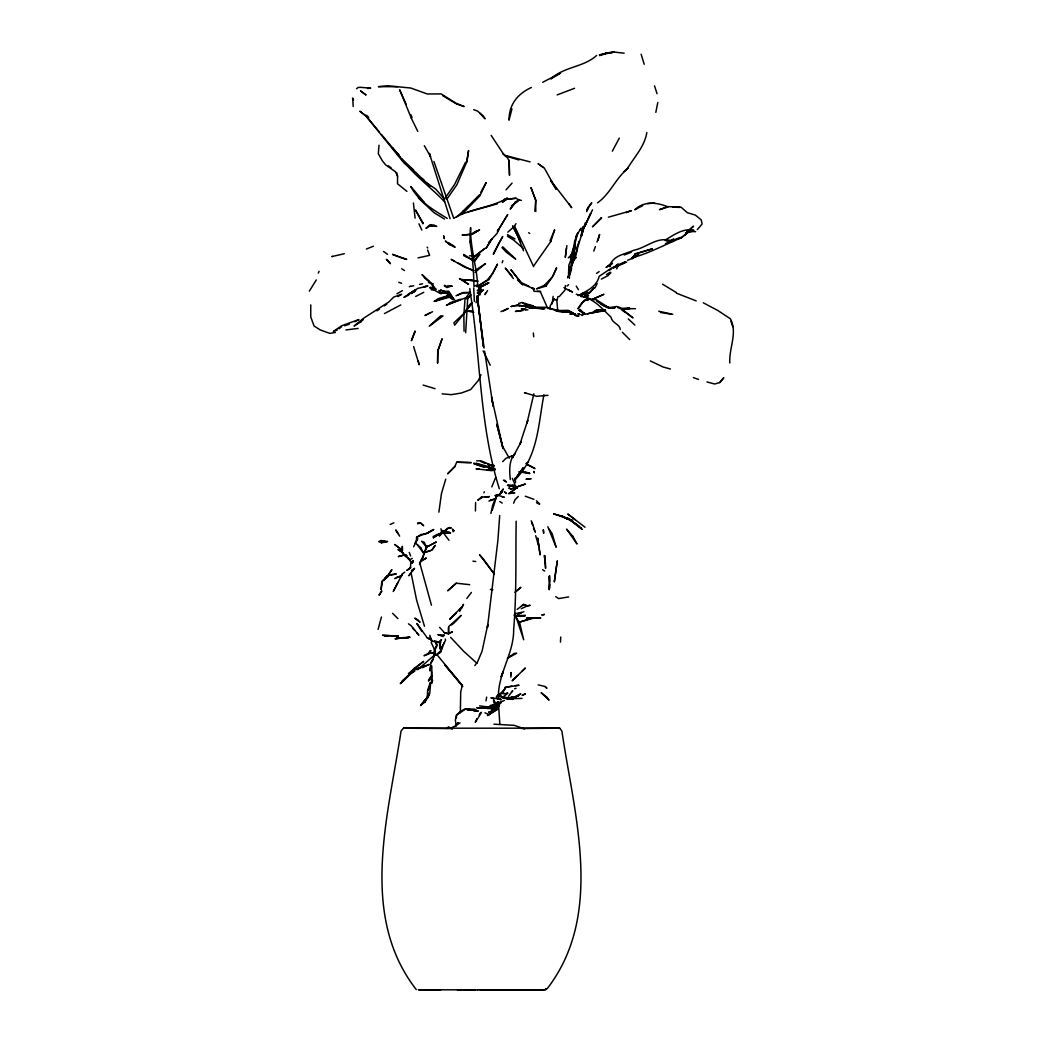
<?xml version="1.0" encoding="UTF-8"?>
<svg xmlns="http://www.w3.org/2000/svg" width="1042" height="1042" viewBox="0 0 1042 1042"><rect width="100%" height="100%" fill="white"/><g stroke="black" fill="none" stroke-linecap="round" stroke-linejoin="round"><path stroke-width="1.5" d="M310.763 304.928L310.75 316.885L314.059 326.003L320.337 329.988L329.897 333.388L335.368 332.489M431.805 665.968L431.922 683.109L432.625 680.374M397.562 177.114L397.51 183.757L406.927 191.376M434.462 655.652L434.748 650.377M475.439 510.971L475.595 502.413M439.75 644.112L439.815 641.051L441.548 639.632L440.219 641.598L439.971 648.984L440.479 641.104L439.815 647.199M499.704 515.608L497.907 540.29L487.5 627.206M465.657 332.724L467.715 298.364L470.684 294.912M510.88 677.105L510.997 672.546L511.153 675.229M572.214 265.71L572.384 261.724M469.916 241.653L470.606 227.599C470.111 247.11 476.468 265.345 477.666 284.726L473.954 286.446C473.693 271.233 472.599 256.501 469.916 241.653L471.271 241.197M410.457 567.994L410.704 563.318M460.356 712.78L460.694 692.083L462.401 684.659M560.479 642.159L560.752 636.988M456.396 717.782L456.552 714.994L461.359 710.735L465.644 708.69L477.601 710.787L472.847 710.344M549.733 575.796L549.642 588.352M416.657 539.652L416.813 536.877L427.507 532.97L433.798 529.492L426.894 533.478L420.668 534.585L416.435 537.88L416.813 536.877L416.149 543.077M378.988 145.216L378.324 153.76L382.414 160.872L385.618 164.857L395.426 171.722L397.679 176.606L396.676 172.62M549.642 584.236L549.199 589.759L549.225 576.213L549.642 581.527M729.843 362.981C728.775 348.21 737.892 332.841 730.377 318.787L717.847 310.503L703.285 302.792M565.363 285.586L564.972 290.158L559.202 296.618M430.633 683.174L429.747 693.282L427.65 698.088M434.566 655.158L434.996 650.534L435.113 653.282M487.474 627.453L487.786 624.497L482.081 651.224L477.536 661.904L474.826 665.617M573.478 258.39L575.093 243.216L577.75 232.978L574.728 240.871L571.224 261.529M430.033 670.696L430.75 664.496M430.059 670.774L430.593 666.19M549.863 308.901L550.228 305.775L554.201 299.158L556.649 300.317M566.431 248.204L565.298 257.439L566.887 245.638M438.877 512.143L441.469 493.53L445.729 479.164M431.518 671.699L431.427 682.914M552.13 303.847L553.133 296.384M429.656 687.095L430.268 682.614L427.702 689.999L427.233 697.228L420.551 705.447L425.11 700.25M440.909 651.784L441.443 647.877L444.283 642.588M571.485 265.827L572.787 258.351M569.049 269.774L569.492 267.012M571.355 260.357L574.077 246.329L570.508 256.853L570.821 261.503M466.673 162.122L468.574 150.53L466.933 161.523L456.813 184.903L446.875 199.139M495.732 499.209L496.083 497.073L502.452 491.85L496.083 497.073L492.697 505.188L490.899 513.406M486.002 700.875L486.679 697.111M571.784 257.661L568.867 265.124L568.463 276.911L568.658 275.765L567.538 277.823M543.924 394.723C538.232 424.224 538.128 456.995 515.087 479.646M585.187 296.162L585.513 294.482L588.404 292.919M573.504 260.057L574.116 256.892M573.712 253.714L574.963 246.576L573.4 251.07M655.835 112.354L657.815 102.429M378.077 629.407L381.411 617.059M434.761 654.78L435.465 651.497M557.249 299.445L557.939 296.501M571.459 264.59L572.11 261.789M427.936 696.811L428.536 694.311M573.269 254.951L575.093 243.216L573.908 258.416L570.078 269.448L569.127 276.755L571.498 269.409L571.303 257.061M533.856 393.798L527.005 423.143L527.695 420.486L519.997 443.97L521.287 441.521L512.82 457.347M511.961 108.967L509.004 120.182C509.043 104.304 517.574 93.884 531.368 87.476M575.197 257.752L577.502 249.038M586.907 220.956L583.481 228.628L572.761 263.496M598.069 240.337L599.619 234.489L596.962 242.044M583.481 228.628L581.501 235.909L585.317 222.871M492.319 510.111L495.276 500.564M580.954 235.453L583.494 226.492L582.048 231.155M441.43 649.44L440.896 651.237L442.642 647.043M582.126 230.998L583.494 226.492M568.463 276.911L570.755 269.683M476.025 302.74L478.2 295.954M502.179 262.779L502.869 260.643M550.775 241.536L554.657 229.8L550.059 240.793L550.775 241.536L534.025 265.436M646.835 132.581C644.36 147.104 634.187 156.951 627.167 169.051C615.47 178.781 610.247 193.76 597.548 202.838M576.63 248.452L579.118 241.288M593.784 251.122L595.373 246.589M485.585 292.932L484.973 294.612L487.565 290.588M480.844 288.934L478.057 293.336M428.21 690.156L429.682 686.326M419.574 564.451L421.684 559.072L419.522 564.295M597.183 283.554L595.008 287.853M513.615 503.208L515.048 499.704L518.291 496.5M491.785 486.94L495.627 477.497M415.003 330.965L411.369 340.76L415.12 331.76M318.331 273.056L319.073 271.285M413.622 546.789L417.66 538.844M553.107 275.922L556.623 267.807L552.169 277.198L544.536 285.221L536.565 288.855L545.969 286.133L552.169 277.198M404.778 572.123L402.407 573.908L393.967 590.319M475.647 721.494L476.936 718.537M468.574 306.934L469.708 304.381M471.023 462.44L456.722 462.218L454.898 466.321L447.604 473.836L455.393 466.191M480.987 374.768L478.408 380.408L470.632 389.578L461.398 393.016L451.316 394.657L442.199 393.85M478.799 294.639L481.287 289.22L478.565 294.404M441.105 649.544L445.572 640.022L445.221 639.059M436.194 646.092L434.345 650L433.915 657.098L430.724 662.881M461.697 608.15L463.495 604.347L459.691 611.341M497.334 231.024L499.405 228.563L497.021 233.473L488.516 242.604M465.513 162.278L454.533 184.564L444.921 198.41M393.199 591.504L397.94 582.322M588.183 218.625L592.52 209.794M616.682 268.836L618.635 264.876L615.275 267.091M546.008 988.506L545.448 989.626L542.687 989.809L496.37 989.9M435.439 649.023L437.471 644.972M479.138 292.007L480.531 289.272M513.537 486.145L514.422 484.439L517.353 488.06M586.672 211.604L587.962 209.142M400.923 576.708L402.407 573.908M612.344 151.168L619.313 138.104M480.87 192.158L486.145 182.545L479.88 195.844L462.218 214.066M483.879 492.775L484.4 491.85M478.031 718.107L475.165 722.314M479.229 715.02L480.662 712.559M316.286 279.946L309.331 291.148M414.716 543.624L417.647 538.675M478.669 717L481.456 712.324M500.316 226.791L507.701 214.561L497.802 230.699L499.405 228.563M576.317 257.465L572.136 261.92M515.985 223.626L514.214 226.479L507.819 232.171M579.977 229.956L581.149 228.081L575.979 236.365M468.014 308.198L471.049 303.365M477.887 293.193L480.401 289.233M430.893 663.285L433.146 659.768M470.046 304.824L465.93 311.18L471.596 303.548M512.599 457.047L514.969 453.465C508.757 460.616 509.408 470.737 510.306 479.58M431.766 675.581L428.483 680.465L431.401 676.323M428.522 681.077L432.183 675.789M514.318 480.401L523.214 467.767L515.126 479.216M581.058 296.605L583.663 292.932L580.798 294.782M469.695 292.672L465.045 299.041L463.833 315.114L464.068 331.2M515.751 201.562L510.228 209.09L514.37 203.854L511.414 206.042L518.786 200.611M511.843 691.823L512.703 690.651L508.431 696.382M467.715 298.364L467.077 299.197L470.802 294.821M503.221 488.893L500.473 492.553L503.182 489.61M466.816 598.486L471.388 592.455M383.938 580.303L387.845 575.314L391.935 574.624M410.691 573.347L408.803 575.757L414.442 568.398L411.369 570.795L414.442 568.528L412.567 570.938M470.763 304.251L466.204 310.034L471.961 302.766M420.877 705.59L428.392 696.069L428.405 694.897L424.563 702.738L428.392 696.069L428.301 693.112M459.183 610.247L461.867 606.874L449.74 619.287L456.031 613.269M422.349 703.858L426.074 699.195M479.372 194.906L462.518 211.93L468.132 206.251M422.479 703.676L426.438 698.752M496.734 697.046L499.574 693.516L496.435 696.538M581.123 296.032L583.663 292.932M455.406 725.948L458.128 722.77L455.406 725.948L460.043 722.835M719.748 382.544L723.669 377.907L719.748 382.544L714.682 384.003L707.01 381.945M477.262 292.906L479.281 290.536M697.28 229.605L702.1 224.043L701.24 219.875L695.353 215.108L687.355 212.711L680.921 207.071L667.622 206.642L659.482 209.663L666.698 207.397M589.225 293.388L594.201 287.826L587.141 294.912L584.419 294.652M684.646 235.127L687.915 231.48L695.626 231.65M506.008 189.852L512.078 183.131M409.532 673.458L414.013 668.534L423.612 661.409L408.425 673.692L412.684 671.947M422.687 703.597L425.397 700.628M455.107 622.022L461.176 615.379L448.646 626.62M446.771 728.605L448.477 726.795L452.254 729.296M568.32 257.869L572.787 253.297M502.635 461.671L505.982 458.298L511.479 456.083L513.016 457.464L511.479 456.083M610.872 272.704L607.851 275.739L601.377 279.074M360.519 322.16L363.371 319.386M517.653 675.503L512.156 680.83L525.35 668.039L522.055 671.23M507.819 693.321L502.57 697.306M356.638 88.739L357.966 87.476L360.558 87.333L370.705 88.205L367.579 88.466M407.37 676.961L400.297 683.63L414.56 670.267M417.764 131.331L411.303 118.176L412.072 117.459L410.769 114.542M623.95 171.722L628.248 167.762M688.462 230.868L693.555 226.179L687.681 231.155M677.365 239.113L681.103 237.889L690.038 230.647M478.825 294.013L483.397 289.858L479.75 292.62M456.227 583.194L447.878 590.658L456.227 583.194L469.668 584.679M430.294 325.117L440.701 315.843L443.045 315.947L429.239 326.25M582.257 315.505L584.51 313.603L578.831 310.112L584.77 314.358L598.616 311.454M406.536 677.274L402.095 681.207L414.599 669.537L425.188 665.473M456.67 216.853L463.833 210.653M417.647 669.68L434.306 655.275M435.947 654.975L440.558 651.055L440.44 652.5L435.934 655.262M566.991 286.081L568.593 284.726M577.997 295.602L581.267 293.948C588.756 290.002 597.001 285.677 599.189 276.325L611.498 268.028L615.848 266.296L613.373 268.028L617.984 263.965M688.658 231.415L686.339 233.369L689.986 231.103M475.074 272.327L485.468 263.587L475.178 270.451M584.184 312.874L581.67 314.984M406.693 570.391L410.704 567.669L407.148 570.339M495.328 706.971L501.072 702.282L491.98 710.253L500.681 702.829L490.886 708.664M494.364 710.397L487.747 715.593M498.323 704.718L500.681 702.829L493.804 707.414L476.949 707.805L481.612 708.039M339.041 328.803L341.581 326.784M521.456 606.079L523.605 604.399L527.33 605.897L530.131 605.324L526.132 606.027M681.103 237.889L687.811 232.692M517.145 609.414L523.579 604.451L527.33 605.897L521.26 608.697M494.09 710.045L499.522 705.903L491.121 711.308L493.009 710.865L488.633 712.207L493.452 710.852M613.373 267.989L618.362 264.316M388.744 575.471L382.453 581.228L381.072 589.655L381.763 581.566L387.845 575.314L384.928 578.453L387.741 576.916M507.519 658.218L514.097 653.464L516.663 653.23L507.467 658.349M407.826 294.573L415.771 289.741L403.918 297.387L408.855 294.886M487.409 715.424L497.75 709.094L489.974 713.978M376.93 310.855L379.366 309.135M422.349 560.752L426.295 557.965L424.706 559.072M514.891 592.273L520.857 587.297L516.337 591.322M596.61 273.356L599.163 271.597M506.607 199.426L502.505 202.174L507.389 197.967L502.062 201.536L505.383 199.296C489.206 207.84 470.202 208.752 454.325 217.973M606.483 274.593L610.182 272.131M515.243 202.122L518.721 199.817L521.391 200.39M474.449 255.785L469.512 255.811M384.251 305.892L386.699 304.303M609.231 270.36L611.524 268.888M451.381 624.874L454.104 623.129M625.148 261.959L619.782 264.069M596.571 55.539C583.22 67.509 564.165 66.493 550.944 78.879L560.531 73.083L542.726 82.279M397.862 296.644L401.587 294.3L393.759 297.035L388.757 302.024L363.424 318.344L354.137 326.003L360.779 321.874M411.264 293.44L413.869 291.799M409.545 293.557L417.842 288.373L427.897 286.068L423.873 286.863L425.696 286.329M622.204 263.665L624.887 261.998M472.013 233.668L476.65 230.803M410.991 293.636L415.641 290.757L412.997 292.294M612.396 263.613L606.04 267.442L611.862 262.753L609.687 266.7C612.227 255.29 625.044 254.3 633.836 250.223C646.287 247.814 656.747 236.625 670.214 240.494L673.796 239.113L669.628 241.418M409.819 559.815L412.241 558.356M477.262 290.366L479.724 288.921M410.965 673.34L414.794 671.139M473.094 233.538L479.567 229.852L472.404 234.268L462.127 235.036L471.805 234.268M396.937 293.766L402.433 290.64M432.573 311.727L424.954 315.492L430.099 312.821M665.473 243.75L668.248 242.2M427.507 532.97L432.664 530.104M450.326 728.045L455.289 726.196M507.532 692.696L505.513 693.803L501.502 693.321L504.354 693.386M515.503 696.72L520.766 693.855L513.914 697.541M584.901 293.753L587.87 292.151M354.788 321.77L358.93 319.529L341.411 325.859L333.349 331.46L337.165 330.093M492.619 704.965L498.415 701.865L494.351 703.988M525.884 463.521L528.515 462.114M384.446 313.577L400.753 304.954M488.385 282.695L478.591 287.514M503.56 310.92L508.353 308.406L500.981 311.623M642.68 205.678L634.799 209.768C644.086 200.741 657.163 202.317 668.143 206.941M441.951 532.397L446.614 529.987L443.501 531.654L439.346 535.992L443.345 531.615L449.506 527.473L451.277 527.903L447.513 528.294L443.514 531.811L435.934 535.484L443.553 532.371M634.643 256.84L638.629 254.795L631.739 257.908C649.413 253.297 665.2 244.414 681.898 237.524M517.718 614.402L521.534 612.449L514.813 613.66M415.693 296.436L423.742 292.333M380.981 540.498L378.754 541.606L381.554 542.817L386.426 541.723L380.981 540.498L381.554 542.817M616.773 266.531L626.737 262.024M409.298 286.732L410.6 286.12M422.375 667.662L429.148 664.483M522.303 695.379L525.194 694.089M457.464 295.029L463.065 292.541L470.437 292.437M390.177 524.452L393.889 522.797M514.045 697.775L518.486 695.809L507.832 698.843M508.757 698.414L512.716 696.668L507.506 698.843M592.468 299.301L603.917 294.313L592.221 299.419M498.597 702.959L504.406 700.432M415.953 669.667L429.03 664.431M450.991 728.527L403.501 728.202L401.04 731.002C388.575 815.131 358.305 915.045 416.266 989.574M627.584 260.318L635.75 256.827L631.595 257.973M680.231 237.407L669.068 241.848L673.588 241.223L666.072 240.884M510.163 486.367L512.938 485.194L508.001 485.481M470.137 296.136L446.419 305.137L461.189 299.328M603.149 54.549L607.199 52.829L614.363 52.1L624.132 53.181M687.876 230.556L690.299 229.553M529.792 308.028L524.022 306.022L530.599 307.13L517.679 305.163L511.166 306.517L517.679 305.163L530.599 307.13L545.852 307.312L560.309 311.037L571.85 312.326L568.124 310.334L555.165 310.594M574.546 88.283L557.144 94.913M394.684 578.636L401.808 575.692L396.364 577.437M433.12 536.487L442.459 532.683L450.457 532.722L441.339 530.977L450.457 532.722L441.808 533.035M456.018 295.798L462.882 293.01L470.398 292.515M448.36 295.902L434.293 301.359L438.226 298.663L446.927 296.045M452.475 631.843L448.216 633.562L452.228 632.012M366.354 249.051L373.401 246.212M448.49 287.084L451.368 285.964M624.223 254.99L631.205 252.268M516.48 487.044L510.971 489.206L508.822 487.943L510.958 488.919L525.389 484.035L518.187 486.445M522.276 695.027L525.181 693.907M447.773 296.045L441.99 298.286L448.177 296.605M626.216 212.62L631.504 210.64L608.424 217.179M517.783 613.972L523.892 611.706M599.632 55.604L607.199 52.829M587.597 313.85L598.642 310.555L604.764 310.047M449.597 302.962L460.017 299.38M344.628 325.768L349.2 324.231M664.952 240.116C673.992 235.075 682.679 227.911 693.92 230.308L689.778 231.064M488.945 501.046L495.94 498.74L490.391 500.043M531.068 618.336L520.101 621.944L534.233 617.945M514.631 688.775L516.05 688.319M448.529 296.592L434.293 301.359L450.821 296.866M518.682 303.456L522.12 302.454L533.257 306.114L535.822 308.08M402.746 555.36L398.278 556.597L405.364 554.826M497.255 203.88L468.262 211.943M418.076 257.869L429.434 255.394M495.158 495.653L498.284 494.859L495.276 495.51M685.571 232.9L691.745 231.35L686.873 231.285M332.541 256.423L331.825 256.592L344.29 253.727M592.234 312.887L605.194 310.672M410.769 286.394L413.713 285.742M419.6 284.427L422.544 283.763M358.07 328.425L345.944 329.949M594.5 310.803L597.665 310.112M625.343 308.927L629.524 308.028L621.358 308.354M612.904 307.937L615.366 307.429M417.568 523.748L420.343 523.188M568.632 596.923L558.668 598.59L555.725 596.675M512.182 686.04L504.927 687.473L511.713 686.365M404.049 638.264L409.701 637.157L396.416 638.186L400.988 638.225M431.518 641.325L432.482 641.494M405.572 638.108L408.49 637.6M494.155 705.395L492.045 705.76L494.637 705.981M515.933 198.254L504.12 199.556L515.933 198.254L518.721 199.817M499.926 698.843L498.102 699.143L501.072 699.651M396.299 573.895L390.919 574.78L395.713 574.246M521.808 310.438L515.412 311.454L523.201 310.438M525.298 615.236L519.671 616.096L515.308 615.327M513.068 686.144L519.059 685.258L514.995 685.636M547.949 395.309L536.812 396.325L524.491 392.717L525.728 392.964M541.593 989.718L545.148 989.731L547.389 988.428C604.49 914.029 574.142 814.714 561.885 731.015L559.684 728.176L521.703 728.527M513.784 492.931L508.457 493.556L514.787 492.957M600.804 310.972L605.597 310.477M382.557 542.048L387.585 541.527L383.274 541.176M596.311 311.206L605.415 310.334M409.936 637.339L395.022 638.785L397.64 638.551M540.629 291.578L534.038 291.291L532.853 288.126M505.617 989.835L480.167 989.9L542.687 989.809M529.935 478.903L526.015 479.255L531.238 478.786M457.295 989.809L461.528 989.809M489.427 496.578L484.087 496.969L488.88 496.878M434.631 225.632L429.825 225.932L425.957 228.419L430.151 224.629L434.709 225.306M500.381 699.013L498.102 699.143L500.889 699.442M647.408 203.555L654.702 203.125M599.28 310.021L604.139 309.761M528.32 305.762L532.241 305.566L535.705 307.82M518.786 471.831L521.612 471.7M525.012 309.917L527.864 309.813M569.987 314.02L573.96 313.863L570.899 312.9M456.722 462.218L471.166 462.804M513.042 698.674L522.081 698.387M570.235 313.968L573.96 313.863M559.606 311.102L567.356 310.894M452.059 286.211L447.018 286.342L451.902 286.237M474.787 709.302L467.689 709.459L475.816 709.589M457.672 989.809L460.212 989.809M570.56 313.981L575.236 313.916M520.127 472L529.766 473.524L521.573 471.557M502.687 989.796L505.617 989.809M477.119 707.948L492.032 707.765M629.628 308.719L622.647 308.784L635.516 308.666M476.663 460.838L480.948 460.798L490.925 465.045M498.154 989.835L501.371 989.809M559.684 728.176L403.501 728.202M487.304 708.534L494.663 708.534M477.718 989.9L418.285 989.731L440.818 989.783M477.835 989.887L487.604 989.9M544.784 307.885L530.456 307.833L524.66 306.27M475.426 989.874L463.039 989.822M460.186 989.874L461.489 989.874M493.921 724.177L514.305 725.362L524.569 728.905M596.271 309.956L605.233 310.034M473.81 312.339L465.878 310.776L472.573 310.855M397.614 86.668L378.402 86.681L387.494 85.796L410.717 88.01L427.363 93.988L441.17 93.91L456.188 103.366L464.133 106.571L456.578 103.926L442.668 95.656M489.388 467.05L485.325 466.972L476.116 463.299L489.336 466.764M417.686 522.889L420.838 522.954L423.651 525.741L421.437 524.035M537.307 291.304L540.186 291.382L547.766 308.523M443.501 292.255L446.627 292.359L440.479 290.002L447.865 293.154L439.958 293.284L429.864 287.813M673.002 207.137L679.488 207.397M535.627 308.237L543.169 308.849M578.505 315.57L575.979 315.426L572.24 312.861M556.688 310.933L570.339 312.248L559.32 311.219M558.551 311.571L571.85 312.326L568.854 311.376M517.835 615.288L525.22 615.809L520.205 616.395L514.344 615.588M446.797 291.786L442.902 291.5L448.789 291.213L453.27 298.299L447.578 292.047L442.824 292.398L446.054 292.515L449.897 297.517L452.658 299.64L454.559 299.523L450.613 297.152L449.089 295.003M473.133 280.363L465.891 279.738M578.792 316.117L576.291 315.908L569.01 310.998M387.455 636.102L384.615 635.88L387.845 636.349M516.624 305.606L519.841 305.879M479.164 469.069L476.038 468.796L492.124 470.737M486.979 469.734L493.231 470.268M411.603 169.755L413.674 169.976L401.326 158.475C413.83 175.095 430.45 186.961 444.621 201.809M467.259 709.823L470.398 710.188M473.537 710.553L478.239 711.1L465.579 709.081L456.552 714.994L455.38 720.022L456.018 724.75M510.176 698.791L502.583 697.814L508.327 698.596M472.964 561.156L475.738 561.521M479.633 705.851L487.969 706.971M547.688 308.302L550.593 308.732M490.365 589.42L492.84 589.785M528.19 305.215L531.264 305.671M512.911 699.416L503.742 698.036L506.712 698.661M660.537 312.509L671.23 314.189M465.878 310.776L467.65 311.063M493.087 698.205L490.912 697.827L500.72 699.182M493.986 465.448L488.633 464.485L494.403 466.139M501.736 696.668L511.752 698.557M584.432 294.925L588.548 295.707L587.31 296.319L584.497 295.355M530.039 161.875L504.628 155.284M487.382 467.142L495.106 468.796M502.114 496.747L504.276 497.216L498.584 495.458M658.739 311.219L672.728 314.319M502.049 696.955L510.385 698.817M433.068 641.286L440.519 642.979M538.18 684.868L544.771 686.431L546.946 688.358L545.174 686.522M576.252 294.17L592.312 299.523L596.18 299.679L609.049 307.846L614.845 307.872L608.033 307.338L604.907 305.84L609.049 307.846L616.577 306.465L619.612 307.312L633.028 317.888L622.504 310.242M488.451 468.731L494.69 470.242M522.615 471.362L529.596 473.159M496.109 698.218L501.267 699.56M670.449 369.011L663.077 366.992L650.312 360.91M435.087 388.679L423.143 385.084M553.654 513.875L562.563 516.376L568.098 519.346L562.836 516.676L553.719 513.94M490.743 468.366L495.21 469.642M430.411 287.214L435.751 288.777L431.167 289.611L435.413 289.715L429.864 287.618M444.322 632.65L447.435 633.562L444.4 632.637L439.633 627.362M483.332 466.529L473.967 463.729L484.178 467.311M504.823 155.688L518.877 159.947M428.431 282.46L433.485 283.984M399.672 257.218L406.732 259.432L392.508 254.365L398.265 256.775M434.475 640.778L440.492 642.706M552.039 309.2L557.822 311.063M473.954 463.117L484.791 466.673M581.371 296.423C594.018 298.546 602.276 308.862 611.003 317.185C612.227 323.567 619.886 323.984 620.277 329.572M398.773 282.304L401.574 283.255M473.667 109.71L477.431 110.986L483.136 115.818L485.051 118.84L479.893 113.317M570.912 313.03L575.51 314.58L572.957 313.16M460.512 279.009L459.405 278.618L468.548 284.284L463.195 280.767M572.358 313.069L575.067 314.02M496.357 703.116L493.674 702.165L493.543 699.599L495.771 703.571M693.412 377.621L698.492 379.431M525.324 496.239L533.908 499.3M559.489 515.842L572.253 520.492L563.566 517.066L570.664 520.258L581.97 529.206L570.664 520.258L564.712 517.6M617.789 307.637L620.159 308.549M676.479 293.193L696.212 300.891M579.599 314.293L577.932 313.642L580.173 314.658M521.886 283.828L534.481 289.038L531.772 287.709M481.039 461.658L485.246 463.43M488.047 464.602L492.241 466.36M484.947 712.806L489.349 714.708M572.631 313.303L575.51 314.58M562.198 516.077L572.8 520.818L567.682 518.213M522.889 303.287L526.653 304.98M572.605 313.355L575.471 314.658M604.907 306.465L608.176 307.95M450.326 245.235L445.429 240.91L445.846 241.809M520.948 282.395L511.075 269.969L520.948 282.395L529.062 286.381M536.604 502.765L539.43 504.237M450.483 244.818L455.133 247.254L447.695 243.151M453.999 260.865L451.147 259.367L465.045 267.325L473.85 270.386L472.521 270.555L458.272 263.092M563.93 287.618L569.661 290.718M453.908 246.016L447.786 242.539L450.209 243.906M427.155 637.639L432.339 640.543M507.363 234.58L514.956 238.931M447.252 218.416C433.485 209.963 418.454 201.288 410.795 186.505L424.433 202.487M662.556 284.205L676.323 292.515M601.117 304.147L603.644 305.697M603.8 305.788L596.701 301.099M444.491 219.054L433.98 212.633L418.311 197.928M433.225 288.439L435.621 289.897M499.756 501.554L502.231 503.065M401.691 268.771L404.452 270.477M507.506 236.274L513.602 240.051L523.24 248.465M532.084 305.879L535.875 308.289M542.582 569.7L544.706 571.055M427.116 637.73L429.656 639.332M544.536 285.221L545.969 286.133M571.706 520.961L567.734 518.408L581.319 528.06M574.35 522.667L579.157 526.21M528.672 232.744L529.74 233.434M403.254 553.055L397.992 549.512L401.248 551.583L405.638 556.636M388.379 165.899L391.037 167.697M444.309 285.795L447.044 287.644M423.195 180.553L435.66 189.019L444.7 199.322M408.464 623.819L411.043 625.591L418.897 635.255L416.8 632.859M383.547 251.487L387.507 254.287M543.325 167.462L538.076 163.698L544.341 168.088L556.141 189.201L550.567 180.54M621.253 309.37L624.536 311.832M444.726 285.234L447.318 287.227M575.067 519.671L567.786 514.006L585.018 527.213M554.201 299.158L554.878 299.692M424.237 277.524L429.135 281.574M502.7 246.824L515.673 259.093L506.165 252.086L501.97 247.527M430.059 185.971L421.906 178.638M421.958 178.651L424.276 180.748M477.002 663.35L463.768 651.367L450.626 637.352M514.253 614.741L519.724 622.986L523.683 639.736L515.777 616.135M628.3 318.93L634.878 325.052M366.523 115.271L368.738 117.329M536.448 500.837L539.743 503.937M517.509 280.038L522.602 284.883M579.873 309.253L584.64 313.798M392.534 613.295L397.914 618.609M622.361 332.268L629.72 339.614M504.367 491.629L506.256 493.53L505.435 492.371M405.859 554.618L407.24 556.063M401.639 551.544L408.334 558.89M509.291 458.206L502.622 446.445L496.734 424.198L503.012 448.568L491.59 397.171L493.048 406.015M395.231 150.869L392.17 147.456L400.662 157.655L381.398 134.457M397.276 153.148L399.32 155.414M422.036 178.325L424.12 180.709L416.175 172.751L404.088 163.099L366.081 116.105L360.024 111.325L366.081 116.105L379.392 132.06M412.606 628.039L414.703 630.449M462.401 685.597L437.432 655.262M511.856 275.804L505.305 268.068L513.38 278.566M462.309 685.454L444.739 664.796L462.817 686.561M568.841 203.633L571.68 207.671L550.684 180.461M435.908 289.468L429.499 281.587L421.997 274.619L431.323 283.671L434.514 288.074M412.02 563.019L409.245 559.463L411.916 562.927M427.142 247.149L427.767 247.97M443.605 533.152L448.946 540.251M426.595 636.909L416.891 623.533L421.776 631.335M491.173 135.382L503.911 154.698L502.843 153.5L507.441 157.733L509.186 161.054M398.591 534.142L395.713 529.948L399.62 536.122M549.29 529.258L552.234 533.817L556.128 547.219L547.858 526.744M440.844 528.776L442.72 531.967M576.278 286.094L578.414 289.728M352.47 98.3L353.525 100.11L352.769 98.339L353.173 106.505M424.315 145.685L430.554 156.56L429.369 153.343L450.092 218.69M512.625 225.919L520.609 241.783L512.938 226.401M483.136 350.867L490.222 365.221M514.501 225.932L533.66 266.687M418.936 223.835L421.815 230.087M431.18 642.38L435.152 651.094M533.817 471.674L534.351 472.847L533.738 471.388M430.059 637.157L431.596 640.57L429.786 635.216M406.198 104.356L399.685 89.807L411.303 118.176M512.325 478.356L514.566 483.631M518.512 238.149L523.501 250.783M533.517 528.086L534.663 530.964M409.245 552.442L410.6 555.985M427.637 250.054L429.604 255.212M453.648 218.143L433.915 161.458M532.019 522.224L535.341 532.384M730.937 321.236L732.734 326.628M419.6 562.341L431.44 605.194M654.519 85.822L657.046 93.741M531.238 520.818L532.605 525.168M424.472 626.255L416.631 600.205L411.316 574.142M641.117 54.249L644.216 64.278M413.622 346.556L419.171 364.752L418.194 360.701M535.692 535.705L539.17 547.832L537.672 538.024L540.082 554.956L539.352 549.264M499.313 488.737C479.281 424.862 480.714 357.159 470.111 291.526L469.838 288.569M484.113 348.041L477.249 297.009M484.608 351.167L493.048 405.924M477.119 295.746L483.397 346.582L477.431 296.136M557.678 310.177L556.819 300.343M413.413 203.008L415.081 218.143M533.335 333.01L533.725 336.761M499.847 724.411L498.61 705.721M509.46 175.108L509.121 160.325L509.525 175.147M473.693 287.892L474.37 301.438M545.031 555.946L545.24 560.44M515.334 477.809L515.49 482.667M569.414 278.396L569.232 272.431L569.127 276.755L569.101 273.955M498.545 699.221C496.904 674.799 513.966 654.22 513.654 629.655C516.702 593.64 515.569 557.34 516.168 521.208M448.542 627.31L448.542 634.37L448.62 627.336M437.77 350.998L437.588 363.033L437.77 350.998L442.029 339.002L437.77 350.998M423 222.962L422.961 223.796L415.484 209.989L423 222.962M436.611 642.862L436.455 644.711L435.282 641.716L436.611 642.862M535.731 200.272L534.833 211.07L535.783 211.474L535.731 200.272L531.055 187.82L535.731 200.272M557.249 561.065L554.344 581.71L557.249 561.065M402.316 546.49L402.381 550.788L402.316 546.49M409.35 558.838L409.219 559.515L407.656 557.613L409.35 558.838M501.827 673.927L501.202 677.013L503.26 671.921L501.827 673.927M423.951 553.641L422.544 559.632L421.841 558.838L427.402 546.203L426.53 546.229L423.951 553.641M413.192 560.635L412.632 562.628L413.192 560.635M480.388 293.206L479.867 294.938L478.721 294.652L480.388 293.206M590.593 213.688L584.77 226.427L590.593 213.688M498.271 244.245L493.309 254.222L502.713 236.482L498.271 244.245M497.438 264.29L492.632 273.616L487.148 280.038L476.897 286.732L489.089 279.543L497.438 264.29M456.696 724.372L455.836 725.922L456.696 724.372M478.916 253.258L474.253 261.529L479.906 254.326L478.916 253.258M588.47 207.045L586.724 210.054L591.765 202.708L588.47 207.045M500.277 693.907L499.6 696.668L501.541 696.981L500.277 693.907M391.753 569.792L388.887 574.22L391.753 569.792M491.785 239.087L486.223 248.009L491.785 239.087M379.666 594.174L379.054 595.151L381.802 590.983L379.666 594.174M505.474 688.059L502.257 693.177L500.355 693.738L505.474 688.059M635.112 254.144L632.155 258.794L635.373 253.714L652.37 248.83L635.112 254.144M441.574 292.945L441 293.844L438.956 290.484L441.574 292.945M581.762 302.922L577.919 308.784L584.666 299.927L588.365 299.875L584.875 300.617L581.762 302.922M435.178 545.448L432.026 549.902L435.178 545.448M444.126 635.138L443.084 636.545L437.835 634.643L444.126 635.138M453.96 530.704L453.166 531.746L452.41 529.049L453.96 530.704M430.255 650.82L427.897 653.855L433.55 652.605L427.936 653.595L424.029 655.757L427.936 654.272L431.01 650.664L430.255 650.82M464.927 312.483L454.664 325.182L453.947 322.746L464.927 312.483M517.47 487.252L510.32 492.592L517.47 487.252M600.934 218.13L592.52 226.83L601.638 218.012L600.934 218.13M491.121 705.252L489.076 707.088L499.235 702.412L489.076 707.101L491.121 705.252M481.469 497.06L477.757 500.186L483.071 496.956L481.469 497.06M484.921 248.452L474.175 256.645L484.921 248.452M402.225 550.176L394.801 544.562L402.225 550.176M439.073 533.973L433.355 537.763L439.073 533.973M436.103 542.087L426.946 546.894L436.103 542.087M488.724 282.955L478.864 287.918L488.724 282.955M430.633 225.541L429.825 225.932L436.754 226.375L430.633 225.541M430.828 550.476L424.433 552.534L430.828 550.476M544.38 614.454L541.996 614.923L544.38 614.454M606.796 53.064L599.371 54.979L614.363 52.1L606.796 53.064M535.914 617.75L526.497 618.153L540.785 618.088L535.914 617.75M513.849 486.028L507.532 485.351L513.849 486.028M398.357 636.076L382.596 635.32L398.357 636.076M526.015 309.396L521.482 309.018L526.015 309.396M477.796 281.079L461.515 279.556L477.796 281.079M538.883 308.067L529.427 307.533L544.797 308.719L538.883 308.067M505.044 480.583L503.547 480.206L506.477 482.042L505.044 480.583M530.365 465.904L527.578 464.797L534.976 468.6L530.365 465.904M572.449 291.955L568.333 289.897L572.449 291.955M424.263 542.465L421.71 541.267L426.504 547.089L424.263 542.465M473.342 260.513L463.768 255.681L463.755 254.43L473.342 260.513M417.855 620.042L414.872 618.18L420.03 622.256L417.855 620.042M365.872 94.874L360.636 90.993L365.872 94.874M546.842 697.241L541.163 692.683L549.017 700.12L546.842 697.241M387.663 260.474L386.4 259.367L390.424 263.704L387.663 260.474M420.721 547.636L416.93 544.263L423.573 553.133L420.721 547.636M483.162 558.733L479.528 554.735L494.273 574.025L483.162 558.733M572.892 536.37L566.561 529.128L577.008 543.976L572.892 536.37M444.335 238.527L443.723 236.078L444.335 238.527M545.409 562.849L544.38 555.49L545.591 568.281L545.409 562.849M543.637 533.087L543.338 529.896L543.637 533.087"/></g></svg>
